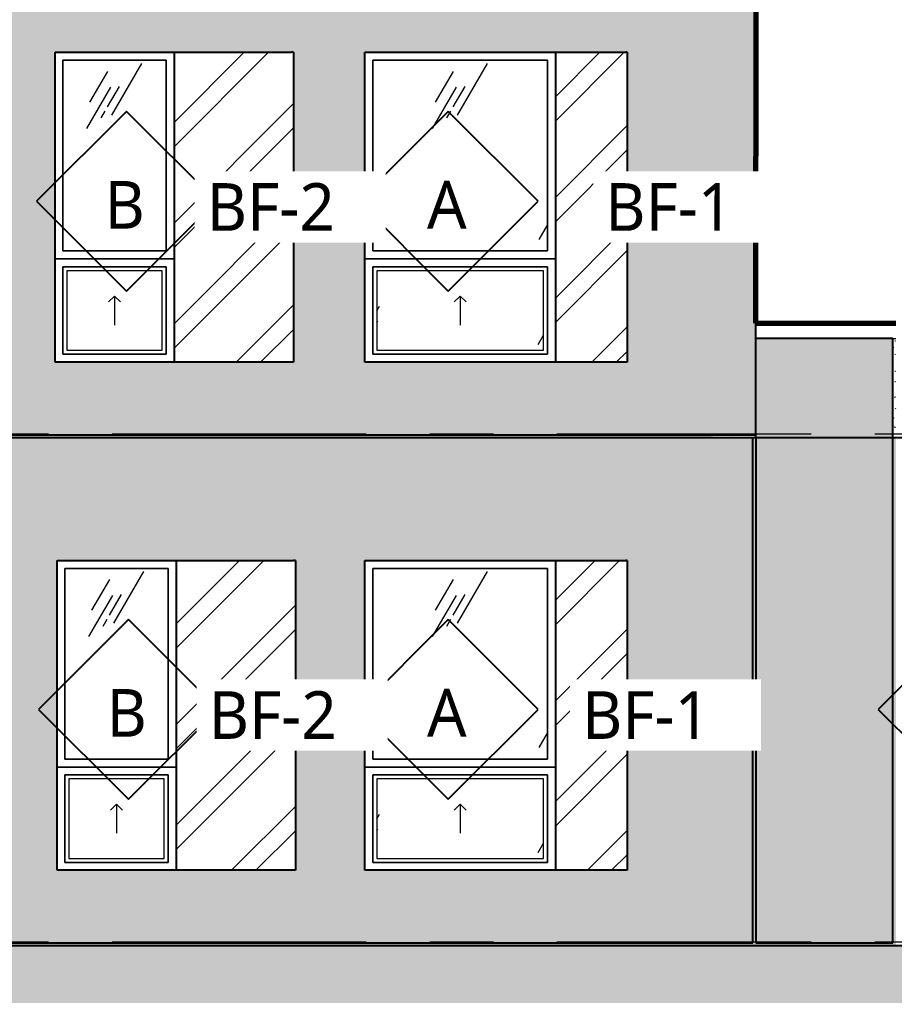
# Model space of a CAD drawing. Header units: inches. Extents: x 6 to 15224, y -733 to 6300.
# Drawn here: x 7221.2 to 7441.5, y 5463.4 to 5709 of the extents above; entities that cross this region are included whole.
import ezdxf

# ---------------------------------------------------------------- set-up
doc = ezdxf.new("R2010")
doc.units = ezdxf.units.IN
doc.header["$MEASUREMENT"] = 0
doc.linetypes.add('Center 1_2_', pattern=[112, 64, -16, 16, -16])
doc.linetypes.add('Hidden 3_16_', pattern=[36, 24, -12])
for name, color, linetype, lineweight in [('A-DETL', 90, 'Continuous', 13), ('A-FLOR-LEVL', 51, 'Continuous', 13), ('A-GLAZ', 151, 'Continuous', 25), ('A-GLAZ-IDEN', 152, 'Continuous', 25), ('A-GLAZ-SILL', 1, 'Continuous', 18), ('A-WALL', 113, 'Continuous', 25), ('A-WALL-PATT', 111, 'Continuous', 25), ('G-ANNO-TEXT', 231, 'Continuous', 13)]:
    doc.layers.add(name, color=color, linetype=linetype, lineweight=lineweight)
doc.styles.add('Open Sans_5', font='OpenSans-Regular.ttf', dxfattribs={"height": 12})
pattern_1 = [(0, (7465.8091, 0), (5.12, 1.28), [0.16896, -3.671, 0.16896, -3.671, -20.48]), (0, (7465.8091, 0), (5.12, 1.28), [-7.68, 0.16896, -7.511, 0.16896, -3.671, -8.96]), (0, (7465.8091, 0), (5.12, 1.28), [-19.2, 0.16896, -2.391, 0.16896, -6.231]), (120, (7467.7291, 0.64), (-3.66851252, 3.79405007), [0.16896, -3.671, 0.16896, -3.671, -20.48]), (120, (7467.7291, 0.64), (-3.66851252, 3.79405007), [-7.68, 0.16896, -7.511, 0.16896, -3.671, -8.96]), (120, (7467.7291, 0.64), (-3.66851252, 3.79405007), [-19.2, 0.16896, -2.391, 0.16896, -6.231]), (240, (7468.3691, 3.2), (-1.45148748, -5.07405007), [0.16896, -3.671, 0.16896, -3.671, -20.48]), (240, (7468.3691, 3.2), (-1.45148748, -5.07405007), [-7.68, 0.16896, -7.511, 0.16896, -3.671, -8.96]), (240, (7468.3691, 3.2), (-1.45148748, -5.07405007), [-19.2, 0.16896, -2.391, 0.16896, -6.231])]
pattern_2 = [(45.176, (1575.503, 0), (-12.593947, 12.671336), []), (45.176, (1575.503, 19.2), (-12.593947, 12.671336), [])]

# ---------------------------------------------------------------- blocks, each defined once
blk = doc.blocks.new('1-2 WD Adaptive-Recess-TS - 2_-6_x6_-6_ - 2_-6_ Recess L-V81-NORTH ELEVATION')
at = {"layer": 'A-GLAZ', "lineweight": 13}
h = blk.add_hatch(dxfattribs=at)
h.set_pattern_fill('FP_146', color=256, style=0, pattern_type=2)
h.set_pattern_definition([(45, (1547.721, 0), (-12.671354, 12.671354), []), (45, (1547.721, 19.2), (-12.671354, 12.671354), [])])
h.paths.add_polyline_path([(1488.37, 5632.75), (1488.4, 5632.75), (1488.37, 5685.41)])
at = {"layer": 'A-GLAZ'}
for p, q in [((1488.4, 5700.75), (1488.37, 5700.75)), ((1488.4, 5632.75), (1488.4, 5700.75))]:
    blk.add_line(p, q, dxfattribs=at)
blk = doc.blocks.new('1-2 WD Adaptive-Recess-TS - 4_-0_x6_-6_ - 1_-6_ Recess R-V83-NORTH ELEVATION')
at = {"layer": 'A-GLAZ', "lineweight": 13}
h = blk.add_hatch(dxfattribs=at)
h.set_pattern_fill('FP_155', color=256, style=0, pattern_type=2)
h.set_pattern_definition(pattern_2)
h.paths.add_polyline_path([(1456.06, 5494.87), (1456.06, 5572.87), (1438.06, 5572.87), (1438.06, 5494.87)])
h = blk.add_hatch(dxfattribs=at)
h.set_pattern_fill('FP_157', color=256, style=0, pattern_type=2)
h.set_pattern_definition([(59.808, (1421.558, 5560.681), (144.0017, 239.99866), [9, -754.581]), (59.808, (1420.824, 5554.068), (144.0017, 239.99866), [12, -751.581]), (59.808, (1426.009, 5559.498), (144.0017, 239.99866), [6, -757.581]), (59.808, (1424.42, 5556.719), (144.0017, 239.99866), [2, -761.581]), (59.808, (1427.115, 5557.473), (144.0017, 239.99866), [15, -748.581]), (59.808, (1452.533, 5527.279), (144.0017, 239.99866), [5.063, -758.519]), (59.808, (1452.092, 5529.543), (144.0017, 239.99866), [6.75, -756.831]), (59.808, (1450.882, 5529.4), (144.0017, 239.99866), [3.375, -760.206]), (59.808, (1452.914, 5532.904), (144.0017, 239.99866), [1.125, -762.456]), (59.808, (1447.7, 5526.172), (144.0017, 239.99866), [8.437, -755.144])])
h.paths.add_polyline_path([(1419.29, 5522.87), (1436.06, 5522.87), (1436.06, 5570.87), (1392.06, 5570.87), (1392.06, 5522.87), (1414.71, 5522.87)])
at = {"layer": 'A-GLAZ-SILL', "lineweight": 13}
h = blk.add_hatch(dxfattribs=at)
h.set_pattern_fill('FP_156', color=256, style=0, pattern_type=2)
h.set_pattern_definition([(59.808, (1421.558, 5534.681), (144.0017, 239.99866), [9, -754.581]), (59.808, (1420.824, 5528.068), (144.0017, 239.99866), [12, -751.581]), (59.808, (1426.009, 5533.498), (144.0017, 239.99866), [6, -757.581]), (59.808, (1424.42, 5530.719), (144.0017, 239.99866), [2, -761.581]), (59.808, (1427.115, 5531.473), (144.0017, 239.99866), [15, -748.581]), (59.808, (1452.533, 5501.279), (144.0017, 239.99866), [5.062, -758.519]), (59.808, (1452.092, 5503.543), (144.0017, 239.99866), [6.75, -756.831]), (59.808, (1450.882, 5503.4), (144.0017, 239.99866), [3.375, -760.206]), (59.808, (1452.914, 5506.904), (144.0017, 239.99866), [1.125, -762.456]), (59.808, (1447.7, 5500.172), (144.0017, 239.99866), [8.438, -755.144])])
h.paths.add_polyline_path([(1393.06, 5497.87), (1435.06, 5497.87), (1435.06, 5517.87), (1393.06, 5517.87)])
at = {"layer": 'A-GLAZ', "lineweight": 13}
for p, q in [((1390.06, 5572.87), (1455.78, 5572.87)), ((1390.06, 5494.87), (1390.06, 5572.87)), ((1436.06, 5570.87), (1392.06, 5570.87)), ((1392.06, 5570.87), (1392.06, 5522.87)), ((1436.06, 5522.87), (1436.06, 5570.87)), ((1392.06, 5522.87), (1436.06, 5522.87)), ((1390.06, 5520.87), (1438.06, 5520.87)), ((1438.06, 5520.87), (1390.06, 5520.87)), ((1436.06, 5518.87), (1392.06, 5518.87)), ((1392.06, 5518.87), (1392.06, 5496.87)), ((1436.06, 5496.87), (1436.06, 5518.87)), ((1392.06, 5496.87), (1436.06, 5496.87)), ((1455.78, 5494.87), (1390.06, 5494.87))]:
    blk.add_line(p, q, dxfattribs=at)
at = {"layer": 'A-GLAZ'}
for p, q in [((1438.06, 5572.87), (1438.06, 5494.87)), ((1456.06, 5572.87), (1455.78, 5572.87)), ((1456.06, 5572.87), (1456.06, 5494.87)), ((1456.06, 5494.87), (1455.78, 5494.87))]:
    blk.add_line(p, q, dxfattribs=at)
at = {"layer": 'A-GLAZ', "linetype": 'Hidden 3_16_', "lineweight": 13}
for q in [(1412.56, 5510.04), (1415.56, 5510.04), (1414.06, 5504.21)]:
    blk.add_line((1414.06, 5511.54), q, dxfattribs=at)
at = {"layer": 'A-GLAZ-SILL'}
for p, q in [((1392.06, 5570.87), (1436.06, 5570.87)), ((1392.06, 5522.87), (1392.06, 5570.87)), ((1436.06, 5570.87), (1392.06, 5570.87)), ((1392.06, 5570.87), (1392.06, 5522.87)), ((1436.06, 5570.87), (1436.06, 5522.87)), ((1436.06, 5522.87), (1436.06, 5570.87)), ((1436.06, 5522.87), (1392.06, 5522.87)), ((1392.06, 5522.87), (1436.06, 5522.87)), ((1392.06, 5518.87), (1436.06, 5518.87)), ((1392.06, 5496.87), (1392.06, 5518.87)), ((1436.06, 5518.87), (1392.06, 5518.87)), ((1392.06, 5518.87), (1392.06, 5496.87)), ((1435.06, 5517.87), (1393.06, 5517.87)), ((1393.06, 5517.87), (1393.06, 5497.87)), ((1435.06, 5497.87), (1435.06, 5517.87)), ((1436.06, 5518.87), (1436.06, 5496.87)), ((1436.06, 5496.87), (1436.06, 5518.87)), ((1393.06, 5497.87), (1435.06, 5497.87)), ((1436.06, 5496.87), (1392.06, 5496.87)), ((1392.06, 5496.87), (1436.06, 5496.87))]:
    blk.add_line(p, q, dxfattribs=at)
blk = doc.blocks.new('1-2 WD Adaptive-Recess-TS - 4_-0_x6_-6_ - 1_-6_ Recess R-V84-NORTH ELEVATION')
at = {"layer": 'A-GLAZ', "lineweight": 13}
h = blk.add_hatch(dxfattribs=at)
h.set_pattern_fill('FP_155', color=256, style=0, pattern_type=2)
h.set_pattern_definition(pattern_2)
h.paths.add_polyline_path([(1438.06, 5622.75), (1456.06, 5622.75), (1456.06, 5700.75), (1438.06, 5700.75), (1438.06, 5638.21)])
h = blk.add_hatch(dxfattribs=at)
h.set_pattern_fill('FP_159', color=256, style=0, pattern_type=2)
h.set_pattern_definition([(59.808, (1421.558, 5688.556), (144.0017, 239.99866), [9, -754.581]), (59.808, (1420.824, 5681.943), (144.0017, 239.99866), [12, -751.581]), (59.808, (1426.009, 5687.373), (144.0017, 239.99866), [6, -757.581]), (59.808, (1424.42, 5684.594), (144.0017, 239.99866), [2, -761.581]), (59.808, (1427.115, 5685.348), (144.0017, 239.99866), [15, -748.581]), (59.808, (1452.533, 5655.154), (144.0017, 239.99866), [5.063, -758.519]), (59.808, (1452.092, 5657.418), (144.0017, 239.99866), [6.75, -756.831]), (59.808, (1450.882, 5657.275), (144.0017, 239.99866), [3.375, -760.206]), (59.808, (1452.914, 5660.779), (144.0017, 239.99866), [1.125, -762.456]), (59.808, (1447.7, 5654.047), (144.0017, 239.99866), [8.437, -755.144])])
h.paths.add_polyline_path([(1419.29, 5650.75), (1436.06, 5650.75), (1436.06, 5698.75), (1392.06, 5698.75), (1392.06, 5650.75)])
at = {"layer": 'A-GLAZ-SILL', "lineweight": 13}
h = blk.add_hatch(dxfattribs=at)
h.set_pattern_fill('FP_158', color=256, style=0, pattern_type=2)
h.set_pattern_definition([(59.808, (1421.558, 5662.556), (144.0017, 239.99866), [9, -754.581]), (59.808, (1420.824, 5655.943), (144.0017, 239.99866), [12, -751.581]), (59.808, (1426.009, 5661.373), (144.0017, 239.99866), [6, -757.581]), (59.808, (1424.42, 5658.594), (144.0017, 239.99866), [2, -761.581]), (59.808, (1427.115, 5659.348), (144.0017, 239.99866), [15, -748.581]), (59.808, (1452.533, 5629.154), (144.0017, 239.99866), [5.062, -758.519]), (59.808, (1452.092, 5631.418), (144.0017, 239.99866), [6.75, -756.831]), (59.808, (1450.882, 5631.275), (144.0017, 239.99866), [3.375, -760.206]), (59.808, (1452.914, 5634.779), (144.0017, 239.99866), [1.125, -762.456]), (59.808, (1447.7, 5628.047), (144.0017, 239.99866), [8.438, -755.144])])
h.paths.add_polyline_path([(1435.06, 5625.75), (1435.06, 5645.75), (1393.06, 5645.75), (1393.06, 5625.75), (1419.29, 5625.75)])
at = {"layer": 'A-GLAZ', "lineweight": 13}
for p, q in [((1390.06, 5700.75), (1455.78, 5700.75)), ((1390.06, 5622.75), (1390.06, 5700.75)), ((1436.06, 5698.75), (1392.06, 5698.75)), ((1392.06, 5698.75), (1392.06, 5650.75)), ((1436.06, 5650.75), (1436.06, 5698.75)), ((1392.06, 5650.75), (1436.06, 5650.75)), ((1390.06, 5648.75), (1438.06, 5648.75)), ((1438.06, 5648.75), (1390.06, 5648.75)), ((1436.06, 5646.75), (1392.06, 5646.75)), ((1392.06, 5646.75), (1392.06, 5624.75)), ((1436.06, 5624.75), (1436.06, 5646.75)), ((1455.78, 5622.75), (1390.06, 5622.75)), ((1392.06, 5624.75), (1436.06, 5624.75))]:
    blk.add_line(p, q, dxfattribs=at)
at = {"layer": 'A-GLAZ'}
for p, q in [((1438.06, 5700.75), (1438.06, 5622.75)), ((1456.06, 5700.75), (1455.78, 5700.75)), ((1456.06, 5700.75), (1456.06, 5622.75)), ((1456.06, 5622.75), (1455.78, 5622.75))]:
    blk.add_line(p, q, dxfattribs=at)
at = {"layer": 'A-GLAZ', "linetype": 'Hidden 3_16_', "lineweight": 13}
for q in [(1412.56, 5637.92), (1415.56, 5637.92), (1414.06, 5632.08)]:
    blk.add_line((1414.06, 5639.42), q, dxfattribs=at)
at = {"layer": 'A-GLAZ-SILL'}
for p, q in [((1392.06, 5698.75), (1436.06, 5698.75)), ((1392.06, 5650.75), (1392.06, 5698.75)), ((1436.06, 5698.75), (1392.06, 5698.75)), ((1392.06, 5698.75), (1392.06, 5650.75)), ((1436.06, 5698.75), (1436.06, 5650.75)), ((1436.06, 5650.75), (1436.06, 5698.75)), ((1436.06, 5650.75), (1392.06, 5650.75)), ((1392.06, 5650.75), (1436.06, 5650.75)), ((1392.06, 5646.75), (1436.06, 5646.75)), ((1392.06, 5624.75), (1392.06, 5646.75)), ((1436.06, 5646.75), (1392.06, 5646.75)), ((1392.06, 5646.75), (1392.06, 5624.75)), ((1435.06, 5645.75), (1393.06, 5645.75)), ((1393.06, 5645.75), (1393.06, 5625.75)), ((1435.06, 5625.75), (1435.06, 5645.75)), ((1436.06, 5646.75), (1436.06, 5624.75)), ((1436.06, 5624.75), (1436.06, 5646.75)), ((1393.06, 5625.75), (1435.06, 5625.75)), ((1436.06, 5624.75), (1392.06, 5624.75)), ((1392.06, 5624.75), (1436.06, 5624.75))]:
    blk.add_line(p, q, dxfattribs=at)
blk = doc.blocks.new('1-2 WD Adaptive-Recess-TS - 2_-6_x6_-6_ - 2_-6_ Recess R-V90-NORTH ELEVATION')
at = {"layer": 'A-GLAZ', "lineweight": 13}
h = blk.add_hatch(dxfattribs=at)
h.set_pattern_fill('FP_162', color=256, style=0, pattern_type=2)
h.set_pattern_definition([(45.064, (1564.422, 0), (-12.64331, 12.67116), []), (45.064, (1564.422, 19.2), (-12.64331, 12.67116), [])])
h.paths.add_polyline_path([(1344.79, 5494.87), (1372.56, 5494.87), (1372.56, 5572.87), (1342.56, 5572.87), (1342.56, 5494.87)])
h = blk.add_hatch(dxfattribs=at)
h.set_pattern_fill('FP_182', color=256, style=0, pattern_type=2)
h.set_pattern_definition([(59.808, (1335.058, 5560.681), (144.0017, 239.99866), [9, -754.581]), (59.808, (1334.324, 5554.068), (144.0017, 239.99866), [12, -751.581]), (59.808, (1339.509, 5559.498), (144.0017, 239.99866), [6, -757.581]), (59.808, (1337.92, 5556.719), (144.0017, 239.99866), [2, -761.581]), (59.808, (1340.615, 5557.473), (144.0017, 239.99866), [15, -748.581]), (59.808, (1366.033, 5527.279), (144.0017, 239.99866), [5.063, -758.519]), (59.808, (1365.592, 5529.543), (144.0017, 239.99866), [6.75, -756.831]), (59.808, (1364.382, 5529.4), (144.0017, 239.99866), [3.375, -760.206]), (59.808, (1366.414, 5532.904), (144.0017, 239.99866), [1.125, -762.456]), (59.808, (1361.2, 5526.172), (144.0017, 239.99866), [8.437, -755.144])])
h.paths.add_polyline_path([(1314.56, 5522.87), (1340.56, 5522.87), (1340.56, 5570.87), (1314.56, 5570.87), (1314.56, 5545.46)])
at = {"layer": 'A-GLAZ-SILL', "lineweight": 13}
h = blk.add_hatch(dxfattribs=at)
h.set_pattern_fill('FP_181', color=256, style=0, pattern_type=2)
h.set_pattern_definition([(59.808, (1335.058, 5534.681), (144.0017, 239.99866), [9, -754.581]), (59.808, (1334.324, 5528.068), (144.0017, 239.99866), [12, -751.581]), (59.808, (1339.509, 5533.498), (144.0017, 239.99866), [6, -757.581]), (59.808, (1337.92, 5530.719), (144.0017, 239.99866), [2, -761.581]), (59.808, (1340.615, 5531.473), (144.0017, 239.99866), [15, -748.581]), (59.808, (1366.033, 5501.279), (144.0017, 239.99866), [5.062, -758.519]), (59.808, (1365.592, 5503.543), (144.0017, 239.99866), [6.75, -756.831]), (59.808, (1364.382, 5503.4), (144.0017, 239.99866), [3.375, -760.206]), (59.808, (1366.414, 5506.904), (144.0017, 239.99866), [1.125, -762.456]), (59.808, (1361.2, 5500.172), (144.0017, 239.99866), [8.438, -755.144])])
h.paths.add_polyline_path([(1335.56, 5497.87), (1339.56, 5497.87), (1339.56, 5517.87), (1315.56, 5517.87), (1315.56, 5497.87)])
at = {"layer": 'A-GLAZ', "lineweight": 13}
for p, q in [((1312.56, 5572.87), (1372.09, 5572.87)), ((1312.56, 5494.87), (1312.56, 5572.87)), ((1340.56, 5570.87), (1314.56, 5570.87)), ((1314.56, 5570.87), (1314.56, 5522.87)), ((1340.56, 5522.87), (1340.56, 5570.87)), ((1314.56, 5522.87), (1340.56, 5522.87)), ((1312.56, 5520.87), (1342.56, 5520.87)), ((1342.56, 5520.87), (1312.56, 5520.87)), ((1340.56, 5518.87), (1314.56, 5518.87)), ((1314.56, 5518.87), (1314.56, 5496.87)), ((1340.56, 5496.87), (1340.56, 5518.87)), ((1314.56, 5496.87), (1340.56, 5496.87)), ((1372.09, 5494.87), (1312.56, 5494.87))]:
    blk.add_line(p, q, dxfattribs=at)
at = {"layer": 'A-GLAZ'}
for p, q in [((1342.56, 5572.87), (1342.56, 5494.87)), ((1372.56, 5572.87), (1372.09, 5572.87)), ((1372.56, 5572.87), (1372.56, 5494.87)), ((1372.56, 5494.87), (1372.09, 5494.87))]:
    blk.add_line(p, q, dxfattribs=at)
at = {"layer": 'A-GLAZ', "linetype": 'Hidden 3_16_', "lineweight": 13}
for q in [(1326.06, 5510.04), (1329.06, 5510.04), (1327.56, 5504.21)]:
    blk.add_line((1327.56, 5511.54), q, dxfattribs=at)
at = {"layer": 'A-GLAZ-SILL'}
for p, q in [((1314.56, 5570.87), (1340.56, 5570.87)), ((1314.56, 5522.87), (1314.56, 5570.87)), ((1340.56, 5570.87), (1314.56, 5570.87)), ((1314.56, 5570.87), (1314.56, 5522.87)), ((1340.56, 5570.87), (1340.56, 5522.87)), ((1340.56, 5522.87), (1340.56, 5570.87)), ((1340.56, 5522.87), (1314.56, 5522.87)), ((1314.56, 5522.87), (1340.56, 5522.87)), ((1314.56, 5518.87), (1340.56, 5518.87)), ((1314.56, 5496.87), (1314.56, 5518.87)), ((1340.56, 5518.87), (1314.56, 5518.87)), ((1314.56, 5518.87), (1314.56, 5496.87)), ((1339.56, 5517.87), (1315.56, 5517.87)), ((1315.56, 5517.87), (1315.56, 5497.87)), ((1339.56, 5497.87), (1339.56, 5517.87)), ((1340.56, 5518.87), (1340.56, 5496.87)), ((1340.56, 5496.87), (1340.56, 5518.87)), ((1315.56, 5497.87), (1339.56, 5497.87)), ((1340.56, 5496.87), (1314.56, 5496.87)), ((1314.56, 5496.87), (1340.56, 5496.87))]:
    blk.add_line(p, q, dxfattribs=at)
blk = doc.blocks.new('1-2 WD Adaptive-Recess-TS - 2_-6_x6_-6_ - 2_-6_ Recess R-V91-NORTH ELEVATION')
at = {"layer": 'A-GLAZ', "lineweight": 13}
h = blk.add_hatch(dxfattribs=at)
h.set_pattern_fill('FP_183', color=256, style=0, pattern_type=2)
h.set_pattern_definition([(45.064, (1564.42, 0), (-12.64331, 12.67116), []), (45.064, (1564.42, 19.2), (-12.64331, 12.67116), [])])
h.paths.add_polyline_path([(1372.06, 5622.75), (1372.06, 5700.75), (1342.06, 5700.75), (1342.06, 5622.75), (1350.19, 5622.75)])
h = blk.add_hatch(dxfattribs=at)
h.set_pattern_fill('FP_185', color=256, style=0, pattern_type=2)
h.set_pattern_definition([(59.808, (1334.558, 5688.556), (144.0017, 239.99866), [9, -754.581]), (59.808, (1333.824, 5681.943), (144.0017, 239.99866), [12, -751.581]), (59.808, (1339.009, 5687.373), (144.0017, 239.99866), [6, -757.581]), (59.808, (1337.42, 5684.594), (144.0017, 239.99866), [2, -761.581]), (59.808, (1340.115, 5685.348), (144.0017, 239.99866), [15, -748.581]), (59.808, (1365.533, 5655.154), (144.0017, 239.99866), [5.063, -758.519]), (59.808, (1365.092, 5657.418), (144.0017, 239.99866), [6.75, -756.831]), (59.808, (1363.882, 5657.275), (144.0017, 239.99866), [3.375, -760.206]), (59.808, (1365.914, 5660.779), (144.0017, 239.99866), [1.125, -762.456]), (59.808, (1360.7, 5654.047), (144.0017, 239.99866), [8.437, -755.144])])
h.paths.add_polyline_path([(1314.06, 5650.75), (1340.06, 5650.75), (1340.06, 5698.75), (1314.06, 5698.75), (1314.06, 5676.75)])
at = {"layer": 'A-GLAZ-SILL', "lineweight": 13}
h = blk.add_hatch(dxfattribs=at)
h.set_pattern_fill('FP_184', color=256, style=0, pattern_type=2)
h.set_pattern_definition([(59.808, (1334.558, 5662.556), (144.0017, 239.99866), [9, -754.581]), (59.808, (1333.824, 5655.943), (144.0017, 239.99866), [12, -751.581]), (59.808, (1339.009, 5661.373), (144.0017, 239.99866), [6, -757.581]), (59.808, (1337.42, 5658.594), (144.0017, 239.99866), [2, -761.581]), (59.808, (1340.115, 5659.348), (144.0017, 239.99866), [15, -748.581]), (59.808, (1365.533, 5629.154), (144.0017, 239.99866), [5.062, -758.519]), (59.808, (1365.092, 5631.418), (144.0017, 239.99866), [6.75, -756.831]), (59.808, (1363.882, 5631.275), (144.0017, 239.99866), [3.375, -760.206]), (59.808, (1365.914, 5634.779), (144.0017, 239.99866), [1.125, -762.456]), (59.808, (1360.7, 5628.047), (144.0017, 239.99866), [8.438, -755.144])])
h.paths.add_polyline_path([(1335.06, 5625.75), (1339.06, 5625.75), (1339.06, 5645.75), (1315.06, 5645.75), (1315.06, 5625.75)])
at = {"layer": 'A-GLAZ', "lineweight": 13}
for p, q in [((1312.06, 5700.75), (1371.59, 5700.75)), ((1312.06, 5622.75), (1312.06, 5700.75)), ((1340.06, 5698.75), (1314.06, 5698.75)), ((1314.06, 5698.75), (1314.06, 5650.75)), ((1340.06, 5650.75), (1340.06, 5698.75)), ((1314.06, 5650.75), (1340.06, 5650.75)), ((1312.06, 5648.75), (1342.06, 5648.75)), ((1342.06, 5648.75), (1312.06, 5648.75)), ((1340.06, 5646.75), (1314.06, 5646.75)), ((1314.06, 5646.75), (1314.06, 5624.75)), ((1340.06, 5624.75), (1340.06, 5646.75)), ((1371.59, 5622.75), (1312.06, 5622.75)), ((1314.06, 5624.75), (1340.06, 5624.75))]:
    blk.add_line(p, q, dxfattribs=at)
at = {"layer": 'A-GLAZ'}
for p, q in [((1342.06, 5700.75), (1342.06, 5622.75)), ((1372.06, 5700.75), (1371.59, 5700.75)), ((1372.06, 5700.75), (1372.06, 5622.75)), ((1372.06, 5622.75), (1371.59, 5622.75))]:
    blk.add_line(p, q, dxfattribs=at)
at = {"layer": 'A-GLAZ', "linetype": 'Hidden 3_16_', "lineweight": 13}
for q in [(1325.56, 5637.92), (1328.56, 5637.92), (1327.06, 5632.08)]:
    blk.add_line((1327.06, 5639.42), q, dxfattribs=at)
at = {"layer": 'A-GLAZ-SILL'}
for p, q in [((1314.06, 5698.75), (1340.06, 5698.75)), ((1314.06, 5650.75), (1314.06, 5698.75)), ((1340.06, 5698.75), (1314.06, 5698.75)), ((1314.06, 5698.75), (1314.06, 5650.75)), ((1340.06, 5698.75), (1340.06, 5650.75)), ((1340.06, 5650.75), (1340.06, 5698.75)), ((1340.06, 5650.75), (1314.06, 5650.75)), ((1314.06, 5650.75), (1340.06, 5650.75)), ((1314.06, 5646.75), (1340.06, 5646.75)), ((1314.06, 5624.75), (1314.06, 5646.75)), ((1340.06, 5646.75), (1314.06, 5646.75)), ((1314.06, 5646.75), (1314.06, 5624.75)), ((1339.06, 5645.75), (1315.06, 5645.75)), ((1315.06, 5645.75), (1315.06, 5625.75)), ((1339.06, 5625.75), (1339.06, 5645.75)), ((1340.06, 5646.75), (1340.06, 5624.75)), ((1340.06, 5624.75), (1340.06, 5646.75)), ((1315.06, 5625.75), (1339.06, 5625.75)), ((1340.06, 5624.75), (1314.06, 5624.75)), ((1314.06, 5624.75), (1340.06, 5624.75))]:
    blk.add_line(p, q, dxfattribs=at)
blk = doc.blocks.new('TAG Window-AM - Standard-51685-NORTH ELEVATION')
at = {"layer": 'A-GLAZ-IDEN'}
for p, q in [((1541.89, 5558), (1519.26, 5535.38)), ((1564.52, 5535.38), (1541.89, 5558)), ((1519.26, 5535.38), (1541.89, 5512.75)), ((1541.89, 5512.75), (1564.52, 5535.38))]:
    blk.add_line(p, q, dxfattribs=at)

msp = doc.modelspace()

# ---------------------------------------------------------------- hatches: boundary and pattern name
at = {"layer": 'A-WALL-PATT', "lineweight": 13}
h = msp.add_hatch(dxfattribs=at)
h.set_pattern_fill('FP_144', color=256, style=0, pattern_type=2)
h.set_pattern_definition(pattern_1)
h.paths.add_polyline_path([(6964.87703589, 5604.5), (7395.3988696, 5604.5), (7395.3988696, 5731.625), (6595.8988696, 5731.625), (6595.8988696, 5604.5), (6927.62736923, 5604.5)])
h.paths.add_polyline_path([(7290.1488696, 5622.75), (7230.1488696, 5622.75), (7230.1488696, 5700.75), (7290.1488696, 5700.75), (7290.1488696, 5626.51504298)])
h.paths.add_polyline_path([(7337.37370256, 5622.75), (7308.1488696, 5622.75), (7308.1488696, 5700.75), (7374.1488696, 5700.75), (7374.1488696, 5622.75), (7354.1488696, 5622.75)])
h.paths.add_polyline_path([(7206.1488696, 5622.75), (7176.1488696, 5622.75), (7176.1488696, 5700.75), (7206.1488696, 5700.75), (7206.1488696, 5685.41240001)])
h.paths.add_polyline_path([(6964.87703589, 5622.75), (6924.1488696, 5622.75), (6924.1488696, 5700.75), (6990.1488696, 5700.75), (6990.1488696, 5622.75), (6989.86682442, 5622.75)])
h.paths.add_polyline_path([(6792.1488696, 5622.75), (6792.1488696, 5700.75), (6858.1488696, 5700.75), (6858.1488696, 5622.75), (6792.43091477, 5622.75)])
h.paths.add_polyline_path([(7026.1488696, 5622.75), (7026.1488696, 5700.75), (7134.1488696, 5700.75), (7134.1488696, 5622.75), (7039.37636923, 5622.75)])
h.paths.add_polyline_path([(6666.87970256, 5622.75), (6612.1488696, 5622.75), (6612.1488696, 5700.75), (6720.1488696, 5700.75), (6720.1488696, 5622.75), (6690.1488696, 5622.75)])
h.paths.add_polyline_path([(6763.2113696, 5714), (6737.7113696, 5714), (6737.7113696, 5723.5), (6763.2113696, 5723.5), (6763.2113696, 5714.39631579)])
h.paths.add_polyline_path([(7127.7113696, 5714), (7127.7113696, 5723.5), (7153.2113696, 5723.5), (7153.2113696, 5714), (7128.4613696, 5714)])
h.paths.add_polyline_path([(6902.7113696, 5714), (6878.7113696, 5714), (6878.7113696, 5723.5), (6904.2113696, 5723.5), (6904.2113696, 5714), (6903.4613696, 5714)])
h = msp.add_hatch(dxfattribs=at)
h.set_pattern_fill('FP_144', color=256, style=0, pattern_type=2)
h.set_pattern_definition(pattern_1)
h.paths.add_polyline_path([(7402.1488696, 5604.5), (7406.4613696, 5604.5), (7406.4613696, 5731.625), (7395.3988696, 5731.625), (7395.3988696, 5604.5)])
at = {"layer": 'A-WALL-PATT'}
for points in [[(7434.2496565, 5603.75), (7441.0863696, 5603.75), (7441.0863696, 5628.75), (7406.4613696, 5628.75), (7406.4613696, 5603.75), (7411.87303589, 5603.75)], [(7411.87303589, 5476.625), (7441.0863696, 5476.625), (7441.0863696, 5603.75), (7406.5863696, 5603.75), (7406.5863696, 5476.625)]]:
    msp.add_hatch(color=256, dxfattribs=at).paths.add_polyline_path(points)
at = {"layer": 'A-WALL-PATT', "lineweight": 13}
h = msp.add_hatch(dxfattribs=at)
h.set_pattern_fill('FP_144', color=256, style=0, pattern_type=2)
h.set_pattern_definition(pattern_1)
h.paths.add_polyline_path([(7441.0863696, 5603.75), (7441.8363696, 5603.75), (7441.8363696, 5628.75), (7441.0863696, 5628.75), (7441.0863696, 5604.5)])
h = msp.add_hatch(dxfattribs=at)
h.set_pattern_fill('FP_144', color=256, style=0, pattern_type=2)
h.set_pattern_definition(pattern_1)
h.paths.add_polyline_path([(6964.87703589, 5603.75), (7395.3988696, 5603.75), (7395.3988696, 5604.5), (6595.8988696, 5604.5), (6595.8988696, 5603.75), (6927.62736923, 5603.75)])
h = msp.add_hatch(dxfattribs=at)
h.set_pattern_fill('FP_144', color=256, style=0, pattern_type=2)
h.set_pattern_definition(pattern_1)
h.paths.add_polyline_path([(6890.37770256, 5476.625), (7405.8363696, 5476.625), (7405.8363696, 5603.75), (6595.8988696, 5603.75), (6595.8988696, 5476.625), (6815.87836923, 5476.625)])
h.paths.add_polyline_path([(7374.1488696, 5494.875), (7308.1488696, 5494.875), (7308.1488696, 5572.875), (7374.1488696, 5572.875), (7374.1488696, 5510.54211052)])
h.paths.add_polyline_path([(6924.6488696, 5494.875), (6924.6488696, 5572.875), (6990.6488696, 5572.875), (6990.6488696, 5494.875), (6964.87703589, 5494.875)])
h.paths.add_polyline_path([(6792.6488696, 5494.875), (6792.6488696, 5572.875), (6858.6488696, 5572.875), (6858.6488696, 5494.875), (6792.93091477, 5494.875)])
h.paths.add_polyline_path([(6612.6488696, 5494.875), (6612.6488696, 5572.875), (6720.6488696, 5572.875), (6720.6488696, 5494.875), (6629.63003589, 5494.875)])
h.paths.add_polyline_path([(7026.6488696, 5494.875), (7026.6488696, 5572.875), (7134.6488696, 5572.875), (7134.6488696, 5494.875), (7039.37636923, 5494.875)])
h.paths.add_polyline_path([(7290.1787943, 5494.875), (7230.6488696, 5494.875), (7230.6488696, 5572.875), (7290.6488696, 5572.875), (7290.6488696, 5494.875)])
h.paths.add_polyline_path([(7176.6488696, 5494.875), (7176.6488696, 5572.875), (7206.6488696, 5572.875), (7206.6488696, 5494.875), (7188.37503589, 5494.875)])
h.paths.add_polyline_path([(7134.6488696, 5586.125), (7127.8988696, 5586.125), (7127.8988696, 5595.625), (7153.3988696, 5595.625), (7153.3988696, 5586.125), (7151.12536923, 5586.125)])
h.paths.add_polyline_path([(6741.37903589, 5586.125), (6737.8988696, 5586.125), (6737.8988696, 5595.625), (6763.3988696, 5595.625), (6763.3988696, 5586.125), (6760.00386923, 5586.125)])
h.paths.add_polyline_path([(6903.6488696, 5586.125), (6878.8988696, 5586.125), (6878.8988696, 5595.625), (6904.3988696, 5595.625), (6904.3988696, 5586.125)])
h = msp.add_hatch(dxfattribs=at)
h.set_pattern_fill('FP_144', color=256, style=0, pattern_type=2)
h.set_pattern_definition(pattern_1)
h.paths.add_polyline_path([(7405.8363696, 5603.75), (7406.4613696, 5603.77190817), (7406.4613696, 5604.5), (7395.3988696, 5604.5), (7395.3988696, 5603.75), (7402.1488696, 5603.75)])
h = msp.add_hatch(dxfattribs=at)
h.set_pattern_fill('FP_144', color=256, style=0, pattern_type=2)
h.set_pattern_definition(pattern_1)
h.paths.add_polyline_path([(7441.0863696, 5475.875), (7441.8363696, 5475.875), (7441.8363696, 5603.75), (7441.0863696, 5603.75), (7441.0863696, 5476.625), (7406.5863696, 5476.625), (7406.5863696, 5603.75), (7405.8363696, 5603.75), (7405.8363696, 5475.875), (7441.08194482, 5475.875)])
h = msp.add_hatch(dxfattribs=at)
h.set_pattern_fill('FP_144', color=256, style=0, pattern_type=2)
h.set_pattern_definition(pattern_1)
h.paths.add_polyline_path([(7002.12670256, 5475.875), (7405.8363696, 5475.875), (7405.8363696, 5476.625), (6595.8988696, 5476.625), (6595.8988696, 5475.875), (6990.6488696, 5475.875)])
h = msp.add_hatch(dxfattribs=at)
h.set_pattern_fill('FP_144', color=256, style=0, pattern_type=2)
h.set_pattern_definition(pattern_1)
h.paths.add_polyline_path([(6611.0238696, 5349), (6622.1488696, 5349), (6622.1488696, 5377), (7520.3988696, 5377), (7520.3988696, 5475.875), (6595.8988696, 5475.875), (6595.8988696, 5349), (6597.33538728, 5349)])
h.paths.add_polyline_path([(6964.87703589, 5385), (6906.3988696, 5385), (6906.3988696, 5445), (6972.3988696, 5445), (6972.3988696, 5385)])
h.paths.add_polyline_path([(6619.10720293, 5385), (6612.3988696, 5385), (6612.3988696, 5445), (6708.3988696, 5445), (6708.3988696, 5385), (6622.1488696, 5385)])
h.paths.add_polyline_path([(7113.87570256, 5385), (7026.1488696, 5385), (7026.1488696, 5445), (7122.1488696, 5445), (7122.1488696, 5385), (7121.86682442, 5385)])
h.paths.add_polyline_path([(6768.1488696, 5385), (6768.1488696, 5445), (6816.1488696, 5445), (6816.1488696, 5385), (6768.43091477, 5385)])
h.paths.add_polyline_path([(7482.1488696, 5385), (7452.1488696, 5385), (7452.1488696, 5445), (7482.1488696, 5445), (7482.1488696, 5405.51373334)])
h.paths.add_polyline_path([(7350.1488696, 5385), (7350.1488696, 5445), (7380.1488696, 5445), (7380.1488696, 5385)])
h.paths.add_polyline_path([(7200.1488696, 5385), (7200.1488696, 5445), (7248.1488696, 5445), (7248.1488696, 5385)])
h.paths.add_polyline_path([(7326.1488696, 5385), (7266.1488696, 5385), (7266.1488696, 5445), (7326.1488696, 5445), (7326.1488696, 5390.07488987)])
h.paths.add_polyline_path([(6858.1488696, 5385), (6828.1488696, 5385), (6828.1488696, 5445), (6858.1488696, 5445), (6858.1488696, 5405.51373334)])
h.paths.add_polyline_path([(6903.6488696, 5458.25), (6878.8988696, 5458.25), (6878.8988696, 5467.75), (6904.3988696, 5467.75), (6904.3988696, 5458.25), (6903.79619102, 5458.25)])
h.paths.add_polyline_path([(7151.01494102, 5458.25), (7127.8988696, 5458.25), (7127.8988696, 5467.75), (7153.3988696, 5467.75), (7153.3988696, 5458.25), (7151.12536923, 5458.25)])
h.paths.add_polyline_path([(6735.1488696, 5458.25), (6734.3988696, 5458.25), (6734.3988696, 5467.75), (6759.8988696, 5467.75), (6759.8988696, 5458.25), (6735.8988696, 5458.25)])

# ---------------------------------------------------------------- linework, layer by layer
at = {"layer": 'A-DETL', "lineweight": 70}
for p, q in [((7406.8988696, 6037), (7406.4613696, 5632.625)), ((7406.4613696, 5632.625), (7441.8363696, 5632.625))]:
    msp.add_line(p, q, dxfattribs=at)
at = {"layer": 'A-FLOR-LEVL', "linetype": 'Center 1_2_'}
for p, q in [((5788.49234292, 5604.75), (8064.94482678, 5604.75)), ((5788.49234292, 5476.875), (8064.94482678, 5476.875))]:
    msp.add_line(p, q, dxfattribs=at)
at = {"layer": 'A-WALL'}
for p, q in [((7406.4613696, 5731.625), (7406.4613696, 5603.75)), ((7230.1488696, 5700.75), (7289.6787943, 5700.75)), ((7230.1488696, 5622.75), (7230.1488696, 5700.75)), ((7308.1488696, 5700.75), (7373.86682442, 5700.75)), ((7308.1488696, 5622.75), (7308.1488696, 5700.75)), ((7441.0863696, 5628.75), (7406.4613696, 5628.75)), ((7441.0863696, 5476.625), (7441.0863696, 5628.75)), ((7289.6787943, 5622.75), (7230.1488696, 5622.75)), ((7373.86682442, 5622.75), (7308.1488696, 5622.75)), ((7788.4613696, 5603.75), (5883.2113696, 5603.75)), ((6595.8988696, 5604.5), (7406.4613696, 5604.5)), ((7405.8363696, 5476.625), (7405.8363696, 5603.75)), ((7406.5863696, 5603.75), (7406.5863696, 5476.625)), ((7230.6488696, 5572.875), (7290.1787943, 5572.875)), ((7230.6488696, 5494.875), (7230.6488696, 5572.875)), ((7308.1488696, 5572.875), (7373.86682442, 5572.875)), ((7308.1488696, 5494.875), (7308.1488696, 5572.875)), ((7290.1787943, 5494.875), (7230.6488696, 5494.875)), ((7373.86682442, 5494.875), (7308.1488696, 5494.875)), ((7788.4613696, 5475.875), (5883.2113696, 5475.875)), ((6595.8988696, 5476.625), (7405.8363696, 5476.625)), ((7406.5863696, 5476.625), (7441.0863696, 5476.625))]:
    msp.add_line(p, q, dxfattribs=at)
at = {"layer": 'A-WALL', "lineweight": 18}
for p, q in [((7406.4613696, 5632.75), (7441.8363696, 5632.75)), ((7441.0863696, 5628.75), (7441.8363696, 5628.75))]:
    msp.add_line(p, q, dxfattribs=at)

# ---------------------------------------------------------------- block references
at = {"layer": 'A-GLAZ'}
for name in ['1-2 WD Adaptive-Recess-TS - 2_-6_x6_-6_ - 2_-6_ Recess R-V91-NORTH ELEVATION', '1-2 WD Adaptive-Recess-TS - 4_-0_x6_-6_ - 1_-6_ Recess R-V84-NORTH ELEVATION', '1-2 WD Adaptive-Recess-TS - 2_-6_x6_-6_ - 2_-6_ Recess L-V81-NORTH ELEVATION', '1-2 WD Adaptive-Recess-TS - 2_-6_x6_-6_ - 2_-6_ Recess R-V90-NORTH ELEVATION', '1-2 WD Adaptive-Recess-TS - 4_-0_x6_-6_ - 1_-6_ Recess R-V83-NORTH ELEVATION']:
    msp.add_blockref(name, (5918.08809281, 0), dxfattribs=at)
at = {"layer": 'A-GLAZ-IDEN'}
for p in [(5706.25961283, 127.875), (5787.25961283, 127.875), (5706.75961283, 0), (5787.25961283, 0), (5918.08809281, 0)]:
    msp.add_blockref('TAG Window-AM - Standard-51685-NORTH ELEVATION', p, dxfattribs=at)

# ---------------------------------------------------------------- texts
at = {"layer": 'A-GLAZ-IDEN', "lineweight": 13, "char_height": 12, "attachment_point": 1, "style": 'Open Sans_5'}
for s, insert, width in [('B', (7242.60663293, 5668.38131631), 13.332), ('A', (7323.78301088, 5668.38131631), 12.928), ('B', (7243.10663293, 5540.50631631), 13.332), ('A', (7323.78301088, 5540.50631631), 12.928)]:
    msp.add_mtext(s, dxfattribs=dict(at, insert=insert, width=width))

# ---------------------------------------------------------------- next in the draw order: texts
at = {"layer": 'G-ANNO-TEXT', "color": 7, "char_height": 12, "width": 42.016, "attachment_point": 1, "style": 'Open Sans_5', "bg_fill": 3, "box_fill_scale": 1.25, "bg_fill_color": 256, "bg_fill_true_color": 13158600, "bg_fill_transparency": 0}
for s, insert in [('BF-2', (7268.3361161, 5667.82755534)), ('BF-1', (7368.64224018, 5667.82755534)), ('BF-2', (7268.8361161, 5539.95255534)), ('BF-1', (7362.80230139, 5539.95255534))]:
    msp.add_mtext(s, dxfattribs=dict(at, insert=insert))

doc.saveas('drawing.dxf')
